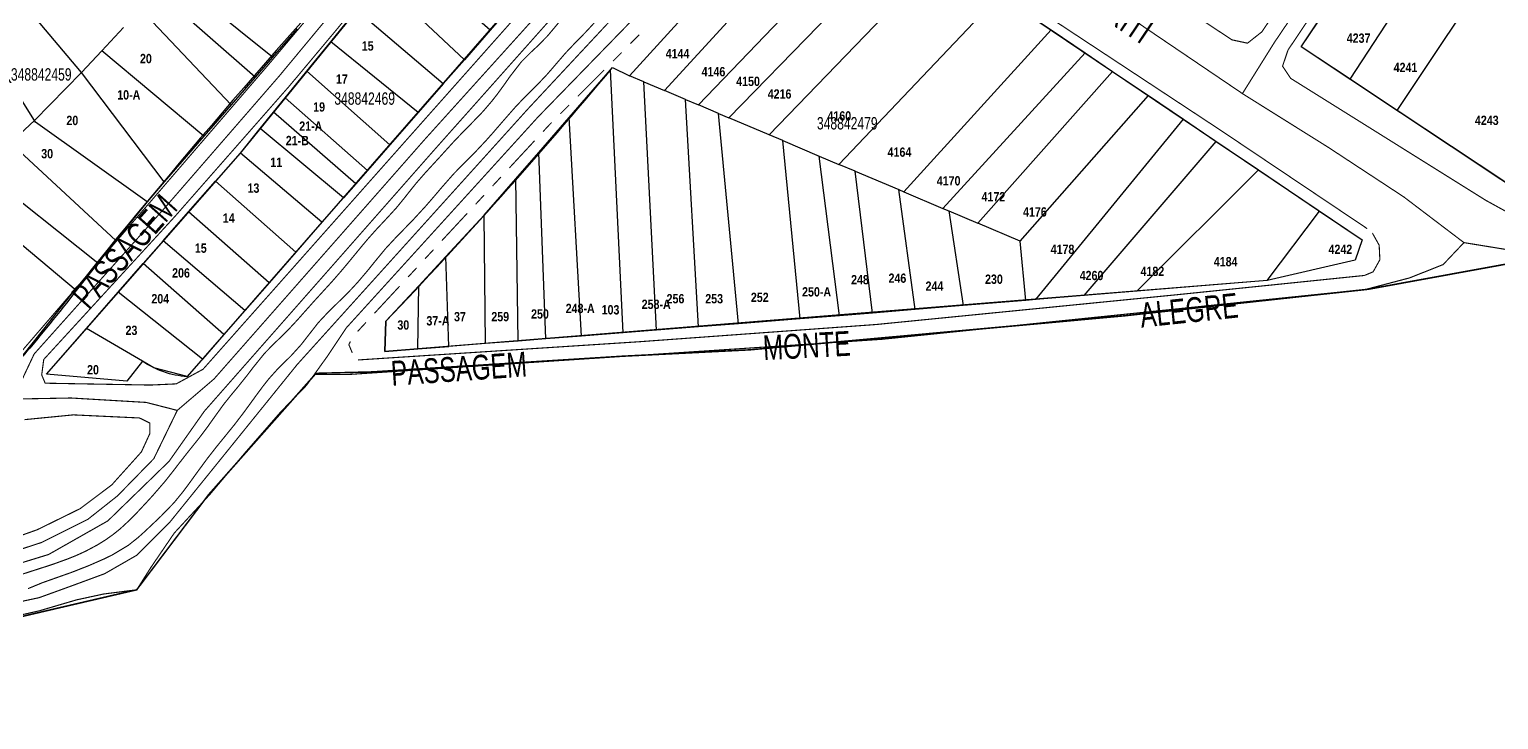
# Model space of a CAD drawing. Extents: x 203136 to 205923, y 4839890 to 4842982.
# Drawn here: x 205520.8 to 205757.8, y 4840331.5 to 4840442.9 of the extents above; entities that cross this region are included whole.
import ezdxf
from ezdxf.enums import TextEntityAlignment as Align

# ---------------------------------------------------------------- set-up
doc = ezdxf.new("R2010")
doc.units = 0
doc.header["$LTSCALE"] = 1.5
doc.header["$MEASUREMENT"] = 0
doc.linetypes.add('TRACO_13', pattern=[8, 5, -1, 1, -1])
doc.linetypes.add('TRACO_25', pattern=[8, 3, -1, 1, -1, 1, -1])
for name, color, linetype in [('CD_MALHA_LOTES', 40, 'CONTINUOUS'), ('CD_TXT_QUADRA', 7, 'CONTINUOUS'), ('HD-CURSO-PERENE', 170, 'CONTINUOUS'), ('LM-LIM-SETOR-FISCAL', 7, 'CONTINUOUS'), ('RU-QUADRAS', 210, 'CONTINUOUS'), ('SV-EIXO-RUA-N-PAV', 6, 'CONTINUOUS'), ('SV-EIXO-RUA-PAV', 20, 'CONTINUOUS'), ('SV-RUA-NAO-PAV-S-GUIA-C-GUIA', 7, 'CONTINUOUS'), ('SV-RUA-PAVIM-S-GUIA-C-GUIA', 7, 'CONTINUOUS'), ('SV-TXT-RUA-PAV-S-GUIA-C-GUIA', 7, 'CONTINUOUS'), ('Th_NmrPort', 1, 'CONTINUOUS')]:
    doc.layers.add(name, color=color, linetype=linetype)
doc.styles.add('3488-42-2D_TXTB$0$ARIAL', font='ARIAL.TTF')
doc.styles.add('ARIAL', font='ARIAL.TTF')
doc.styles.get("Standard").update_dxf_attribs({"font": 'swisscbo.ttf'})
doc.linetypes.add('Limite', pattern='A,20,-3,[130,ltypeshp.shx,S=6.35,R=0,X=0,Y=0],-3,20', length=46)

msp = doc.modelspace()

# ---------------------------------------------------------------- linework, layer by layer
at = {"layer": 'CD_MALHA_LOTES', "linetype": 'Continuous', "flags": 128}
for points in [[(205725.92, 4840440.09), (205742.45, 4840464.81)], [(205628.72, 4840430.69), (205658.12, 4840461.34)], [(205733.83, 4840434.85), (205750.16, 4840459.81)], [(205633.61, 4840428.62), (205662.55, 4840458.34)], [(205529.15, 4840435.91), (205512.29, 4840455.92)], [(205595.11, 4840442.74), (205580.98, 4840455.12)], [(205617.59, 4840435.4), (205635.91, 4840455.56)], [(205640.11, 4840425.87), (205667.93, 4840454.71)], [(205741.42, 4840429.81), (205758.02, 4840454.73)], [(205521.58, 4840428.2), (205506.98, 4840451.39)], [(205560, 4840438.43), (205543.67, 4840451.52)], [(205590.93, 4840437.99), (205577.41, 4840450.73)], [(205623.22, 4840433.01), (205639.93, 4840451.31)], [(205557.16, 4840435.17), (205541.35, 4840449.03)], [(205651.36, 4840421.11), (205677.26, 4840448.41)], [(205677.26, 4840448.41), (205685.58, 4840442.8)], [(205553.31, 4840430.74), (205538.68, 4840446.16)], [(205569.38, 4840440.86), (205573.52, 4840445.96)], [(205587.51, 4840434.09), (205573.52, 4840445.96)], [(205598.13, 4840446.18), (205595.11, 4840442.74)], [(205532.43, 4840439.44), (205535.94, 4840443.21)], [(205563.94, 4840442.97), (205560, 4840438.43)], [(205565.54, 4840436.14), (205569.38, 4840440.86)], [(205583.46, 4840429.48), (205569.38, 4840440.86)], [(205595.11, 4840442.74), (205590.93, 4840437.99)], [(205661.84, 4840416.67), (205685.58, 4840442.8)], [(205685.58, 4840442.8), (205691.07, 4840439.09)], [(205529.15, 4840435.91), (205532.43, 4840439.44)], [(205548.88, 4840425.64), (205532.43, 4840439.44)], [(205560, 4840438.43), (205557.16, 4840435.17)], [(205668.13, 4840414.01), (205691.07, 4840439.09)], [(205691.07, 4840439.09), (205695.51, 4840436.09)], [(205733.83, 4840434.85), (205725.92, 4840440.09)], [(205521.58, 4840428.2), (205529.15, 4840435.91)], [(205542.52, 4840418.27), (205529.15, 4840435.91)], [(205562.03, 4840431.84), (205565.54, 4840436.14)], [(205578.9, 4840424.27), (205565.54, 4840436.14)], [(205590.93, 4840437.99), (205587.51, 4840434.09)], [(205607.85, 4840428.68), (205614.52, 4840436.35)], [(205614.52, 4840436.35), (205614.83, 4840436.71), (205617.59, 4840435.4)], [(205616.54, 4840393.94), (205614.52, 4840436.35)], [(205673.78, 4840411.61), (205695.51, 4840436.09)], [(205695.51, 4840436.09), (205701.28, 4840432.2)], [(205557.16, 4840435.17), (205553.31, 4840430.74)], [(205587.51, 4840434.09), (205583.46, 4840429.48)], [(205619.88, 4840434.43), (205617.59, 4840435.4)], [(205619.88, 4840434.43), (205623.22, 4840433.01)], [(205621.93, 4840394.36), (205619.88, 4840434.43)], [(205741.42, 4840429.81), (205733.83, 4840434.85)], [(205560.14, 4840429.51), (205562.03, 4840431.84)], [(205575.29, 4840420.14), (205562.03, 4840431.84)], [(205626.59, 4840431.59), (205623.22, 4840433.01)], [(205626.59, 4840431.59), (205628.72, 4840430.69)], [(205628.7, 4840394.89), (205626.59, 4840431.59)], [(205680.6, 4840408.73), (205701.28, 4840432.2)], [(205701.28, 4840432.2), (205706.93, 4840428.39)], [(205553.31, 4840430.74), (205548.88, 4840425.64)], [(205558.01, 4840426.9), (205560.14, 4840429.51)], [(205573.4, 4840417.98), (205560.14, 4840429.51)], [(205583.46, 4840429.48), (205578.9, 4840424.27)], [(205602.93, 4840423.04), (205607.85, 4840428.68)], [(205609.83, 4840393.41), (205607.85, 4840428.68)], [(205631.91, 4840429.34), (205628.72, 4840430.69)], [(205631.91, 4840429.34), (205633.61, 4840428.62)], [(205635.16, 4840395.39), (205631.91, 4840429.34)], [(205758.97, 4840418.17), (205741.42, 4840429.81)], [(205517.7, 4840424.56), (205521.58, 4840428.2)], [(205539.74, 4840415.06), (205521.76, 4840427.9), (205521.58, 4840428.2)], [(205554.79, 4840422.94), (205558.01, 4840426.9)], [(205571.41, 4840415.7), (205558.01, 4840426.9)], [(205640.11, 4840425.87), (205633.61, 4840428.62)], [(205683.1, 4840399.29), (205706.93, 4840428.39)], [(205706.93, 4840428.39), (205712.24, 4840424.8)], [(205534.71, 4840408.81), (205517.7, 4840424.56)], [(205548.88, 4840425.64), (205542.52, 4840418.27)], [(205578.9, 4840424.27), (205575.29, 4840420.14)], [(205642.32, 4840424.94), (205640.11, 4840425.87)], [(205642.32, 4840424.94), (205648.15, 4840422.46)], [(205645.11, 4840396.17), (205642.32, 4840424.94)], [(205690.9, 4840399.93), (205712.24, 4840424.8)], [(205712.24, 4840424.8), (205719.04, 4840420.21)], [(205550.79, 4840418.38), (205554.79, 4840422.94)], [(205567.96, 4840411.76), (205554.79, 4840422.94)], [(205599.22, 4840418.77), (205602.93, 4840423.04)], [(205604.08, 4840392.96), (205602.93, 4840423.04)], [(205648.15, 4840422.46), (205651.36, 4840421.11)], [(205651.45, 4840396.69), (205648.15, 4840422.46)], [(205531.82, 4840405.17), (205512.98, 4840420.12)], [(205575.29, 4840420.14), (205573.4, 4840417.98)], [(205653.96, 4840420.01), (205651.36, 4840421.11)], [(205653.96, 4840420.01), (205661, 4840417.03)], [(205656.8, 4840397.13), (205653.96, 4840420.01)], [(205699.44, 4840400.63), (205719.04, 4840420.21)], [(205719.04, 4840420.21), (205728.88, 4840413.57)], [(205542.52, 4840418.27), (205539.74, 4840415.06)], [(205546.44, 4840413.43), (205550.79, 4840418.38)], [(205563.74, 4840406.93), (205550.79, 4840418.38)], [(205573.4, 4840417.98), (205571.41, 4840415.7)], [(205594.12, 4840412.91), (205599.22, 4840418.77)], [(205599.62, 4840392.61), (205599.22, 4840418.77)], [(205661, 4840417.03), (205661.84, 4840416.67)], [(205663.64, 4840397.69), (205661, 4840417.03)], [(205528.3, 4840400.75), (205509.15, 4840416.81)], [(205539.74, 4840415.06), (205534.71, 4840408.81)], [(205571.41, 4840415.7), (205567.96, 4840411.76)], [(205661.84, 4840416.67), (205668.13, 4840414.01)], [(205542.35, 4840408.77), (205546.44, 4840413.43)], [(205559.42, 4840401.99), (205546.44, 4840413.43)], [(205587.96, 4840406.24), (205594.12, 4840412.91)], [(205594.35, 4840392.2), (205594.12, 4840412.91)], [(205669.065006, 4840413.612829), (205673.78, 4840411.61)], [(205669.065006, 4840413.612829), (205671.39, 4840398.33)], [(205720.45, 4840402.36), (205728.88, 4840413.57)], [(205728.88, 4840413.57), (205735.75, 4840408.93), (205734.63, 4840405.64)], [(205567.96, 4840411.76), (205563.74, 4840406.93)], [(205680.6, 4840408.73), (205673.78, 4840411.61)], [(205534.71, 4840408.81), (205531.82, 4840405.17)], [(205539.12, 4840405.1), (205542.35, 4840408.77)], [(205555.53, 4840397.54), (205542.35, 4840408.77)], [(205681.49, 4840399.16), (205680.6, 4840408.73)], [(205531.82, 4840405.17), (205528.3, 4840400.75)], [(205535.07, 4840400.48), (205539.12, 4840405.1)], [(205552.12, 4840393.64), (205539.12, 4840405.1)], [(205563.74, 4840406.93), (205559.42, 4840401.99)], [(205587.96, 4840406.24), (205583.58, 4840401.53)], [(205588.42, 4840391.74), (205587.96, 4840406.24)], [(205734.63, 4840405.64), (205720.45, 4840402.36)], [(205529.95, 4840394.64), (205535.07, 4840400.48)], [(205548.67, 4840389.69), (205535.07, 4840400.48)], [(205559.42, 4840401.99), (205555.53, 4840397.54)], [(205583.58, 4840401.53), (205578.25, 4840395.79), (205578.12, 4840390.93), (205583.44, 4840391.35)], [(205583.44, 4840391.35), (205583.58, 4840401.53)], [(205699.44, 4840400.63), (205690.9, 4840399.93)], [(205720.45, 4840402.36), (205699.44, 4840400.63)], [(205671.39, 4840398.33), (205663.64, 4840397.69)], [(205681.49, 4840399.16), (205671.39, 4840398.33)], [(205683.1, 4840399.29), (205681.49, 4840399.16)], [(205690.9, 4840399.93), (205683.1, 4840399.29)], [(205555.53, 4840397.54), (205552.12, 4840393.64)], [(205645.11, 4840396.17), (205635.16, 4840395.39)], [(205651.45, 4840396.69), (205645.11, 4840396.17)], [(205656.8, 4840397.13), (205651.45, 4840396.69)], [(205663.64, 4840397.69), (205656.8, 4840397.13)], [(205523.49, 4840387.28), (205529.95, 4840394.64)], [(205539, 4840389.36), (205529.95, 4840394.64)], [(205552.12, 4840393.64), (205548.67, 4840389.69)], [(205609.83, 4840393.41), (205604.08, 4840392.96)], [(205616.54, 4840393.94), (205609.83, 4840393.41)], [(205621.93, 4840394.36), (205616.54, 4840393.94)], [(205628.7, 4840394.89), (205621.93, 4840394.36)], [(205635.16, 4840395.39), (205628.7, 4840394.89)], [(205583.44, 4840391.35), (205588.42, 4840391.74)], [(205594.35, 4840392.2), (205588.42, 4840391.74)], [(205599.62, 4840392.61), (205594.35, 4840392.2)], [(205604.08, 4840392.96), (205599.62, 4840392.61)], [(205539, 4840389.36), (205536.49, 4840386.14)], [(205540.85, 4840388.28), (205539, 4840389.36)], [(205548.67, 4840389.69), (205546.2, 4840386.87)], [(205536.49, 4840386.14), (205523.49, 4840387.28)], [(205546.2, 4840386.87), (205540.85, 4840388.28)]]:
    msp.add_lwpolyline(points, dxfattribs=at)
at = {"layer": 'CD_MALHA_LOTES', "linetype": 'Continuous'}
msp.add_lwpolyline([(205668.13, 4840414.01), (205669.065006, 4840413.612829)], dxfattribs=at)
at = {"layer": 'CD_MALHA_LOTES', "linetype": 'Continuous', "flags": 128}
msp.add_lwpolyline([(205528.3, 4840400.75, -0.0141863955), (205519.69, 4840390.18)], format="xyb", dxfattribs=at)
at = {"layer": 'HD-CURSO-PERENE', "const_width": 0.18}
for points in [[(205607.22, 4840445.27), (205605.301824, 4840442.962463), (205604.334262, 4840441.815883), (205602.823559, 4840440.273846), (205601.722823, 4840439.25011), (205600.13, 4840437.66), (205598.292417, 4840435.295509), (205597.430568, 4840434.061535), (205596.24979, 4840432.438392), (205595.32271, 4840431.257929), (205593.86, 4840429.56), (205591.774283, 4840427.404748), (205590.715809, 4840426.340894), (205589.112703, 4840424.657257), (205587.096395, 4840422.435732), (205585.571925, 4840420.77747), (205584.557138, 4840419.672305), (205583.2, 4840418.12), (205582.256897, 4840416.953509), (205581.330346, 4840415.772936), (205579.95, 4840414.08), (205577.919671, 4840411.872356), (205576.887819, 4840410.782663), (205575.368872, 4840409.084518), (205574.403191, 4840407.936702), (205573.450441, 4840406.777486), (205571.963852, 4840404.97361), (205570.997004, 4840403.826594), (205569.65, 4840402.28), (205567.628208, 4840400.064002), (205566.61394, 4840398.958684), (205565.015807, 4840397.166252), (205564.021923, 4840396.042364), (205562.33, 4840394.23), (205561.256282, 4840393.18027), (205560.171615, 4840392.14151), (205558.68, 4840390.61), (205556.796384, 4840388.279201), (205555.889469, 4840387.08121), (205554.453578, 4840385.28461), (205553.492675, 4840384.132254), (205552.13, 4840382.44), (205550.375972, 4840380.006901), (205549.510332, 4840378.781088), (205548.138111, 4840376.959549), (205546.262067, 4840374.618007), (205544.861844, 4840372.823038), (205543.949537, 4840371.631831), (205542.62, 4840369.95), (205540.657532, 4840367.683058), (205539.644403, 4840366.575385), (205538.103243, 4840364.923078), (205537.055518, 4840363.847826), (205535.42, 4840362.33), (205534.249167, 4840361.391102), (205533.021892, 4840360.523802), (205531.745747, 4840359.728968), (205529.795583, 4840358.691672), (205528.430148, 4840358.067983), (205527.040414, 4840357.499831), (205524.805186, 4840356.690406), (205523.381409, 4840356.218087), (205521.3, 4840355.55), (205518.446099, 4840354.627485)], [(205612.2371, 4840444.331604), (205610.75, 4840442.7), (205609.706534, 4840441.622164), (205608.654352, 4840440.552511), (205607.25, 4840439.07), (205605.291887, 4840436.796414), (205604.311157, 4840435.661418), (205602.790003, 4840434.050002), (205601.723608, 4840432.99442), (205600.65766, 4840431.938291), (205599.137082, 4840430.333664), (205597.160374, 4840428.076241), (205595.465246, 4840426.117543), (205594.467386, 4840424.997213), (205592.69, 4840423.1), (205591.631961, 4840422.036184), (205590.567042, 4840420.979066), (205589.16, 4840419.53), (205587.181427, 4840417.276166), (205586.213433, 4840416.129277), (205584.733493, 4840414.419724), (205582.704273, 4840412.21006), (205581.049613, 4840410.507628), (205579.998692, 4840409.436046), (205578.2, 4840407.5), (205576.294551, 4840405.183841), (205575.356507, 4840404.012378), (205573.736924, 4840402.10747), (205572.72003, 4840401.004718), (205571.67319, 4840399.928873), (205570.080082, 4840398.374882), (205569.00482, 4840397.326443), (205567.36, 4840395.57), (205565.512494, 4840393.205135), (205564.590667, 4840392.020851), (205562.960413, 4840390.221208), (205561.888005, 4840389.170279), (205560.820866, 4840388.11447), (205559.355928, 4840386.480203), (205558.426783, 4840385.302154), (205557.531774, 4840384.095094), (205556.088151, 4840382.104626), (205555.198573, 4840380.896847), (205553.84, 4840379.12), (205551.949554, 4840376.790472), (205551.000937, 4840375.628234), (205549.465373, 4840373.662254), (205547.688731, 4840371.244445), (205546.460715, 4840369.540935), (205545.56424, 4840368.335769), (205544.09, 4840366.53), (205542.004465, 4840364.379702), (205540.915395, 4840363.343268), (205539.414696, 4840361.926034), (205538.299393, 4840360.918542), (205536.7, 4840359.65), (205534.131614, 4840358.109021), (205532.777325, 4840357.448833), (205530.37819, 4840356.397335), (205527.587891, 4840355.301109), (205525.675449, 4840354.624718), (205522.847123, 4840353.62334), (205520.536049, 4840352.670206)]]:
    msp.add_lwpolyline(points, dxfattribs=at)
at = {"layer": 'LM-LIM-SETOR-FISCAL', "linetype": 'Limite', "ltscale": 0.1, "flags": 128}
msp.add_lwpolyline([(205796.637551, 4840879.134685, 0.25, 0.25, 0), (205808.48727, 4840856.309356, 0.25, 0.25, 0), (205816.796096, 4840831.429166, 0.25, 0.25, 0), (205829.551494, 4840801.498184, 0.25, 0.25, 0), (205834.603136, 4840789.879406, 0.25, 0.25, 0), (205840.59, 4840778.23, 0.25, 0.25, 0), (205847.483918, 4840761.167439, 0.25, 0.25, 0), (205854.08, 4840746.99, 0.25, 0.25, 0), (205877.51, 4840691.54, 0.25, 0.25, 0), (205884.885858, 4840672.908494, 0.25, 0.25, 0), (205901.13444, 4840629.162311, 0.25, 0.25, 0), (205904.259167, 4840621.03802, 0.25, 0.25, 0), (205906.967264, 4840612.705414, 0.25, 0.25, 0), (205909.675361, 4840602.289656, 0.25, 0.25, 0), (205911.34, 4840594.51, 0.25, 0.25, 0), (205912.69, 4840584.83, 0.25, 0.25, 0), (205913.98, 4840572.23, 0.25, 0.25, 0), (205913.32, 4840564.48, 0.25, 0.25, 0), (205914.03, 4840545.8, 0.25, 0.25, 0), (205913.91, 4840549.03, 0.25, 0.25, 0), (205914.63, 4840531, 0.25, 0.25, 0), (205917.39, 4840498.82, 0.25, 0.25, 0), (205919.73, 4840454.56, 0.25, 0.25, 0), (205923.14, 4840407.79, 0.25, 0.25, 0), (205897.79, 4840407.51, 0.25, 0.25, 0), (205858.91, 4840407.06, 0.25, 0.25, 0), (205796.08, 4840405.24, 0.25, 0.25, 0), (205764.26, 4840405.98, 0.25, 0.25, 0), (205736.74, 4840400.96, 0.25, 0.25, 0), (205726.05, 4840399.81, 0.25, 0.25, 0), (205697.41, 4840396.68, 0.25, 0.25, 0), (205662.09, 4840393.46, 0.25, 0.25, 0), (205636.95, 4840391.19, 0.25, 0.25, 0), (205616.4, 4840390.16, 0.25, 0.25, 0), (205576.04, 4840387.63, 0.25, 0.25, 0), (205567, 4840387.4, 0.25, 0.25, 0), (205549.68, 4840367.85, 0.25, 0.25, 0), (205538.067517, 4840352.483878, 0.25, 0.25, 0), (205492.4, 4840341.86, 0.25, 0.25, 0), (205506.65, 4840286.68, 0.25, 0.25, 0), (205534.31, 4840190.98, 0.25, 0.25, 0), (205544.65, 4840144.32, 0.25, 0.25, 0), (205560.85, 4840102.55, 0.25, 0.25, 0), (205560.78, 4840096.06, 0.25, 0.25, 0), (205552, 4840082.31, 0.25, 0.25, 0), (205542.1, 4840064.81, 0.25, 0.25, 0), (205533.33, 4840045.06, 0.25, 0.25, 0), (205512.8, 4840009.23, 0.25, 0.25, 0), (205504.55, 4839990.93, 0.25, 0.25, 0), (205495.61, 4839960.4, 0.25, 0.25, 0), (205494.7, 4839946.99, 0.25, 0.25, 0), (205488.84, 4839943.92, 0.25, 0.25, 0), (205481.22, 4839947.04, 0.25, 0.25, 0), (205441.48, 4839954.26, 0.25, 0.25, 0), (205421.36, 4839957.89, 0.25, 0.25, 0), (205314.35, 4839973.26, 0.25, 0.25, 0), (205291.86, 4839974.37, 0.25, 0.25, 0), (205200.91, 4839976.33, 0.25, 0.25, 0), (205183.28, 4839976.72, 0.25, 0.25, 0), (205166.57, 4839976.23, 0.25, 0.25, 0), (205097.95, 4839974.93, 0.25, 0.25, 0), (205037.73, 4839972.91, 0.25, 0.25, 0), (204995.55, 4839971.58, 0.25, 0.25, 0), (204940.72, 4839991.63, 0.25, 0.25, 0), (204932.09, 4839998.44, 0.25, 0.25, 0), (204928.74, 4839994.95, 0.25, 0.25, 0), (204913.47, 4839976.19, 0.25, 0.25, 0), (204908.3, 4839968.72, 0.25, 0.25, 0), (204905.09, 4839962.5, 0.25, 0.25, 0), (204893.29, 4839968.65, 0.25, 0.25, 0), (204883.26, 4839970.95, 0.25, 0.25, 0), (204868.8, 4839976.99, 0.25, 0.25, 0), (204861.053542, 4839982.681503, 0.25, 0.25, 0), (204800.909102, 4839981.356998, 0.25, 0.25, 0), (204731.877092, 4839979.439442, 0.25, 0.25, 0), (204696.03, 4839979.76, 0.25, 0.25, 0), (204664.74, 4839978.06, 0.25, 0.25, 0), (204636.84, 4839977.55, 0.25, 0.25, 0), (204557.699106, 4839978.800257, 0.25, 0.25, 0), (204516.152063, 4839974.32596, 0.25, 0.25, 0), (204352.520633, 4839956.428773, 0.25, 0.25, 0), (204250.25099, 4839944.923438, 0.25, 0.25, 0), (204195.281056, 4839939.809956, 0.25, 0.25, 0), (204097.805302, 4839928.943806, 0.25, 0.25, 0), (204039.000257, 4839922.551953, 0.25, 0.25, 0), (204030.690849, 4839922.551953, 0.25, 0.25, 0), (203988.15, 4839917.93, 0.18, 0.18, 0), (203988.14, 4839917.59, 0.25, 0.25, 0), (203919.472612, 4839909.768248, 0.25, 0.25, 0), (203890.070089, 4839906.572321, 0.25, 0.25, 0), (203815.393881, 4839897.540816, 0.25, 0.25, 0), (203772.628171, 4839890.109255, 0.25, 0.25, 0), (203777.302692, 4839897.541428, 0.25, 0.25, 0), (203783.27, 4839903.66, 0.25, 0.25, 0), (203892.75, 4840066.08, 0.25, 0.25, 0), (203872.83, 4840076.81, 0.25, 0.25, 0), (203836.8, 4840099.66, 0.25, 0.25, 0), (203772.86, 4840143.28, 0.25, 0.25, 0), (203681.29, 4840204.82, 0.25, 0.25, 0), (203664.64, 4840215.67, 0.25, 0.25, 0), (203605.82, 4840255.28, 0.25, 0.25, 0), (203559.67, 4840284.61, 0.25, 0.25, 0), (203528.03, 4840306, 0.25, 0.25, 0), (203497.1, 4840325.04, 0.25, 0.25, 0), (203475.133068, 4840329.93495, 0.25, 0.25, 0)], format="xyseb", dxfattribs=at)
at = {"layer": 'RU-QUADRAS', "color": 6, "linetype": 'Continuous'}
for points in [[(205725.92, 4840440.09), (205803.54, 4840554.98), (205845.47, 4840526.45), (205824.72, 4840497.03, 0.0107230737), (205781.78, 4840439.34), (205782.78, 4840438.57), (205766.16, 4840413.32)], [(205456.25, 4840421.62), (205472.82, 4840429.75), (205487.81, 4840438.03), (205497.56, 4840442.75), (205516.7, 4840459.68, 0.026141023), (205536.15, 4840486.37), (205554.08, 4840526.21), (205556.38, 4840525.79), (205596.12, 4840501.1), (205605.24, 4840495.96, -0.01555071), (205573, 4840453.39, 0.0180792945), (205518.06, 4840388.23), (205484.35, 4840368.26)], [(205523.49, 4840387.28), (205554.79, 4840422.94), (205611.15, 4840492.07), (205627.81, 4840480.42), (205546.2, 4840386.87, -0.1361921811), (205539, 4840389.36), (205536.49, 4840386.14)], [(205578.12, 4840390.93), (205578.25, 4840395.79, 0.0163219945), (205614.83, 4840436.71), (205617.59, 4840435.4), (205647.61, 4840468.43), (205735.75, 4840408.93), (205734.63, 4840405.64), (205720.45, 4840402.36)]]:
    msp.add_lwpolyline(points, format="xyb", close=True, dxfattribs=at)
at = {"layer": 'SV-EIXO-RUA-N-PAV', "const_width": 0.18}
for points in [[(205604.336501, 4840489.596678), (205593.945838, 4840476.504442), (205577.320777, 4840455.255536), (205568.696526, 4840444.553153), (205561.059389, 4840435.357416), (205542.564009, 4840414.056557), (205521.522916, 4840390.521705), (205518.093997, 4840383.248241), (205512.794759, 4840380.027135), (205508.222867, 4840376.96189), (205500.845496, 4840372.597811), (205485.934895, 4840364.90872), (205482.609882, 4840361.479801), (205484.168482, 4840357.427443), (205484.480202, 4840351.764531)], [(205633.820865, 4840484.349369), (205630.066749, 4840477.949094), (205615.205269, 4840459.086447), (205584.553466, 4840425.14797), (205550.543541, 4840386.493832), (205544.613239, 4840381.420923), (205540.826419, 4840373.632936), (205534.967566, 4840367.631184), (205530.180455, 4840363.844365), (205522.749715, 4840360.128995), (205511.460706, 4840356.413625)], [(205648.395767, 4840477.516668), (205642.406892, 4840469.479453), (205602.833985, 4840428.777589), (205571.876802, 4840394.730629), (205568.787025, 4840390.095965), (205565.459573, 4840385.4613), (205561.300259, 4840381.183148), (205555.596056, 4840374.647082), (205549.832435, 4840367.813923), (205544.128232, 4840361.63437), (205540.32543, 4840356.049005), (205538.067517, 4840352.483878)], [(205518.093997, 4840383.248241), (205527.465377, 4840383.421507), (205539.611779, 4840382.707013), (205544.613239, 4840381.420923)], [(205538.179848, 4840352.414752), (205538.067517, 4840352.483878), (205532.723502, 4840351.800868), (205528.371842, 4840350.859969), (205522.373608, 4840349.095782), (205496.381262, 4840343.215161)]]:
    msp.add_lwpolyline(points, dxfattribs=at)
at = {"layer": 'SV-EIXO-RUA-PAV', "const_width": 0.18}
for points in [[(205796.06, 4840405.15), (205775.788975, 4840405.690815), (205764.225599, 4840406.530092), (205752.195959, 4840408.488406), (205742.497644, 4840415.855395), (205730.281497, 4840423.875156), (205716.583397, 4840432.44434), (205676.27194, 4840459.730368), (205664.257104, 4840467.590541), (205638.150102, 4840483.928471), (205630.065353, 4840484.714488), (205610.527517, 4840497.897701), (205583.280601, 4840515.990963), (205564.882063, 4840528.001582), (205554.272899, 4840534.746632), (205546.167555, 4840539.8707), (205515.88897, 4840558.876335)], [(205796.06, 4840553.19), (205787.498324, 4840538.48113), (205784.401479, 4840533.46719), (205755.165786, 4840490.922437), (205742.704671, 4840471.972694), (205721.616631, 4840440.78304), (205716.458152, 4840432.529115)], [(205752.195959, 4840408.488406), (205748.83885, 4840404.944791), (205743.430174, 4840402.799971), (205736.342944, 4840400.934911), (205658.267292, 4840392.887079), (205571.987435, 4840387.195881), (205566.724149, 4840387.222674)]]:
    msp.add_lwpolyline(points, dxfattribs=at)
at = {"layer": 'SV-RUA-NAO-PAV-S-GUIA-C-GUIA', "linetype": 'TRACO_13', "const_width": 0.18}
for points in [[(205482.79, 4840365.57), (205484.61, 4840366.27), (205507.42, 4840379.07), (205510.61, 4840381.43), (205514.68, 4840385.36), (205559.21, 4840437.06), (205566.62, 4840445.86), (205575.54, 4840457.04), (205592.23, 4840477.76), (205602.73, 4840490.93)], [(205523.07, 4840389.64), (205544.26, 4840412.74), (205562.64, 4840433.68), (205570.47, 4840443.03), (205579.01, 4840453.65), (205595.7, 4840475.41), (205605.6, 4840488.39)]]:
    msp.add_lwpolyline(points, dxfattribs=at)
at = {"layer": 'SV-RUA-NAO-PAV-S-GUIA-C-GUIA', "linetype": 'TRACO_25', "const_width": 0.18}
for points in [[(205628.42, 4840482.13), (205628.75, 4840481.27), (205628.04, 4840479.58), (205612.98, 4840460.4), (205583.28, 4840426.95), (205548.77, 4840388.06), (205544.44, 4840385.7), (205540.27, 4840385.51), (205523.3, 4840385.81), (205522.74, 4840387.14), (205523.07, 4840389.64)], [(205511.84, 4840354.49), (205523.86, 4840358.18), (205533.41, 4840363.6), (205543.29, 4840373.21), (205548.98, 4840381.29), (205586.2, 4840423.58), (205617.21, 4840458.42), (205632.98, 4840477.4), (205633.8, 4840478.1), (205634.48, 4840478.32)], [(205641.19, 4840473.77), (205641.14, 4840473.07), (205640.63, 4840472.34), (205601.1, 4840429.96), (205563.95, 4840388.81), (205543.46, 4840363.45), (205538.05, 4840358.04), (205532.9, 4840355.08), (205527.94, 4840353.25), (205522.35, 4840351.22), (205492.19, 4840344.76)], [(205519.97, 4840379.93), (205527.84, 4840380.7), (205538.52, 4840380.2), (205540.17, 4840379.39), (205540.17, 4840377.65), (205538.83, 4840374.73), (205534.04, 4840369.4), (205528.94, 4840365.57), (205522.02, 4840362.17), (205511.39, 4840358.4), (205490.65, 4840352.96), (205488.94, 4840352.98), (205487.36, 4840355), (205485.98, 4840358.25), (205485.56, 4840360.91)]]:
    msp.add_lwpolyline(points, dxfattribs=at)
at = {"layer": 'SV-RUA-NAO-PAV-S-GUIA-C-GUIA', "const_width": 0.18}
for points in [[(205619.141727, 4840441.998825), (205617.727859, 4840440.584265)], [(205616.313992, 4840439.169706), (205614.900124, 4840437.755146)], [(205613.486257, 4840436.340587), (205609.244654, 4840432.096908)], [(205607.830787, 4840430.682349), (205606.416919, 4840429.267789)], [(205604.64, 4840427.49), (205603.628844, 4840426.400472)], [(205605.003052, 4840427.853229), (205604.64, 4840427.49)], [(205602.268338, 4840424.934517), (205598.18682, 4840420.536653)], [(205596.826314, 4840419.070698), (205595.465808, 4840417.604743)], [(205594.105302, 4840416.138788), (205592.744796, 4840414.672833)], [(205591.38429, 4840413.206878), (205587.302772, 4840408.809014)], [(205585.942267, 4840407.343059), (205584.581761, 4840405.877104)], [(205583.221255, 4840404.411149), (205581.860749, 4840402.945195)], [(205580.500243, 4840401.47924), (205576.418725, 4840397.081375)], [(205575.058219, 4840395.61542), (205573.697713, 4840394.149466)], [(205572.547996, 4840392.532849), (205572.287776, 4840392.048504)], [(205572.287776, 4840392.048504), (205572.846236, 4840390.710169)]]:
    msp.add_lwpolyline(points, dxfattribs=at)
at = {"layer": 'SV-RUA-PAVIM-S-GUIA-C-GUIA', "linetype": 'Continuous', "const_width": 0.18}
for points in [[(205782.35, 4840536), (205752.27, 4840491.17), (205740.65, 4840473.4), (205719.58, 4840442.48), (205717.28, 4840440.66), (205714.76, 4840441.2), (205677.99, 4840465.56), (205677.17, 4840467.64), (205678.11, 4840470.53)], [(205771.53, 4840420.22), (205766.75, 4840412.42), (205764.98, 4840411.33), (205762.37, 4840411.99), (205759.08, 4840413.46), (205755.72, 4840415.31), (205724.25, 4840434.98), (205722.93, 4840436.96), (205723.82, 4840439.57), (205745.14, 4840471.29), (205757.34, 4840489.81), (205787.17, 4840532.72)]]:
    msp.add_lwpolyline(points, dxfattribs=at)
at = {"layer": 'SV-RUA-PAVIM-S-GUIA-C-GUIA', "const_width": 0.18}
for points in [[(205712.91, 4840426.63), (205665.48, 4840457.89)], [(205736.59, 4840410.74), (205712.91, 4840426.63)], [(205736.15, 4840403.19), (205737.55064, 4840403.782576), (205738.631268, 4840405.727627), (205738.519509, 4840408.071444), (205737.424946, 4840410.026614)], [(205705.67, 4840400.06), (205736.15, 4840403.19)], [(205657.4, 4840395.28), (205705.67, 4840400.06)], [(205619.16, 4840392.5), (205657.4, 4840395.28)], [(205573.79, 4840389.56), (205619.16, 4840392.5)]]:
    msp.add_lwpolyline(points, dxfattribs=at)

# ---------------------------------------------------------------- texts
at = {"layer": 'CD_TXT_QUADRA', "style": 'ARIAL', "width": 0.7}
for s, p in [('348842459', (205517.77, 4840434.62)), ('348842469', (205569.95, 4840430.73)), ('348842479', (205647.81, 4840426.74))]:
    msp.add_text(s, height=2, dxfattribs=at).set_placement(p)
at = {"layer": 'SV-TXT-RUA-PAV-S-GUIA-C-GUIA', "width": 0.7}
for s, rotation, style, p in [('MAURITI', 326, 'ARIAL', (205686.833457, 4840449.397365)), ('PASSAGEM', 48.27690363, 'ARIAL', (205530.254178, 4840397.583432)), ('ALEGRE', 6, '3488-42-2D_TXTB$0$ARIAL', (205700.151009, 4840394.765315)), ('MONTE', 3, '3488-42-2D_TXTB$0$ARIAL', (205639.215256, 4840389.51726)), ('PASSAGEM', 4, '3488-42-2D_TXTB$0$ARIAL', (205579.239981, 4840385.384525))]:
    msp.add_text(s, height=4, rotation=rotation, dxfattribs=dict(at, style=style)).set_placement(p)
at = {"layer": 'Th_NmrPort', "color": 1}
for s, p in [('15', (205574.380862, 4840440.211943)), ('4237', (205733.286432, 4840441.474482)), ('20', (205538.596576, 4840438.178234)), ('4144', (205623.408573, 4840438.966773)), ('4146', (205629.208573, 4840436.066773)), ('4241', (205740.856432, 4840436.744482)), ('17', (205570.210862, 4840434.871943)), ('4150', (205634.788573, 4840434.506773)), ('10-A', (205534.926576, 4840432.322778)), ('19', (205566.540862, 4840430.371943)), ('4216', (205639.86968, 4840432.467376)), ('20', (205526.726138, 4840428.197178)), ('4160', (205649.508573, 4840428.926773)), ('4243', (205753.966432, 4840428.214482)), ('21-A', (205564.290862, 4840427.281943)), ('21-B', (205562.120862, 4840424.951943)), ('30', (205522.666138, 4840422.837178)), ('11', (205559.620862, 4840421.451943)), ('4164', (205659.212803, 4840423.086386)), ('4170', (205667.147791, 4840418.456775)), ('13', (205555.950862, 4840417.281943)), ('4172', (205674.370858, 4840415.892481)), ('14', (205551.950862, 4840412.441943)), ('4176', (205681.060858, 4840413.442481)), ('15', (205547.450862, 4840407.601943)), ('4178', (205685.520858, 4840407.412481)), ('4242', (205730.350858, 4840407.412481)), ('4184', (205711.840858, 4840405.412481)), ('206', (205543.780862, 4840403.601943)), ('248', (205653.320545, 4840402.507964)), ('246', (205659.358109, 4840402.754202)), ('230', (205674.932729, 4840402.588554)), ('4260', (205690.200858, 4840403.182481)), ('4182', (205700.020858, 4840403.852481)), ('252', (205637.155533, 4840399.658352)), ('250-A', (205645.415533, 4840400.548352)), ('244', (205665.332729, 4840401.468554)), ('204', (205540.440862, 4840399.431943)), ('248-A', (205607.275533, 4840397.868352)), ('103', (205613.075533, 4840397.648352)), ('258-A', (205619.535533, 4840398.538352)), ('256', (205623.555533, 4840399.438352)), ('253', (205629.795533, 4840399.438352)), ('30', (205580.124743, 4840395.206465)), ('37-A', (205584.804743, 4840395.876465)), ('37', (205589.264743, 4840396.546465)), ('259', (205595.284743, 4840396.546465)), ('250', (205601.695533, 4840396.978352)), ('23', (205536.264422, 4840394.341914)), ('20', (205530.06274, 4840387.979581))]:
    msp.add_text(s, height=1.5, dxfattribs=at).set_placement(p, align=Align.MIDDLE_LEFT)

doc.saveas('drawing.dxf')
